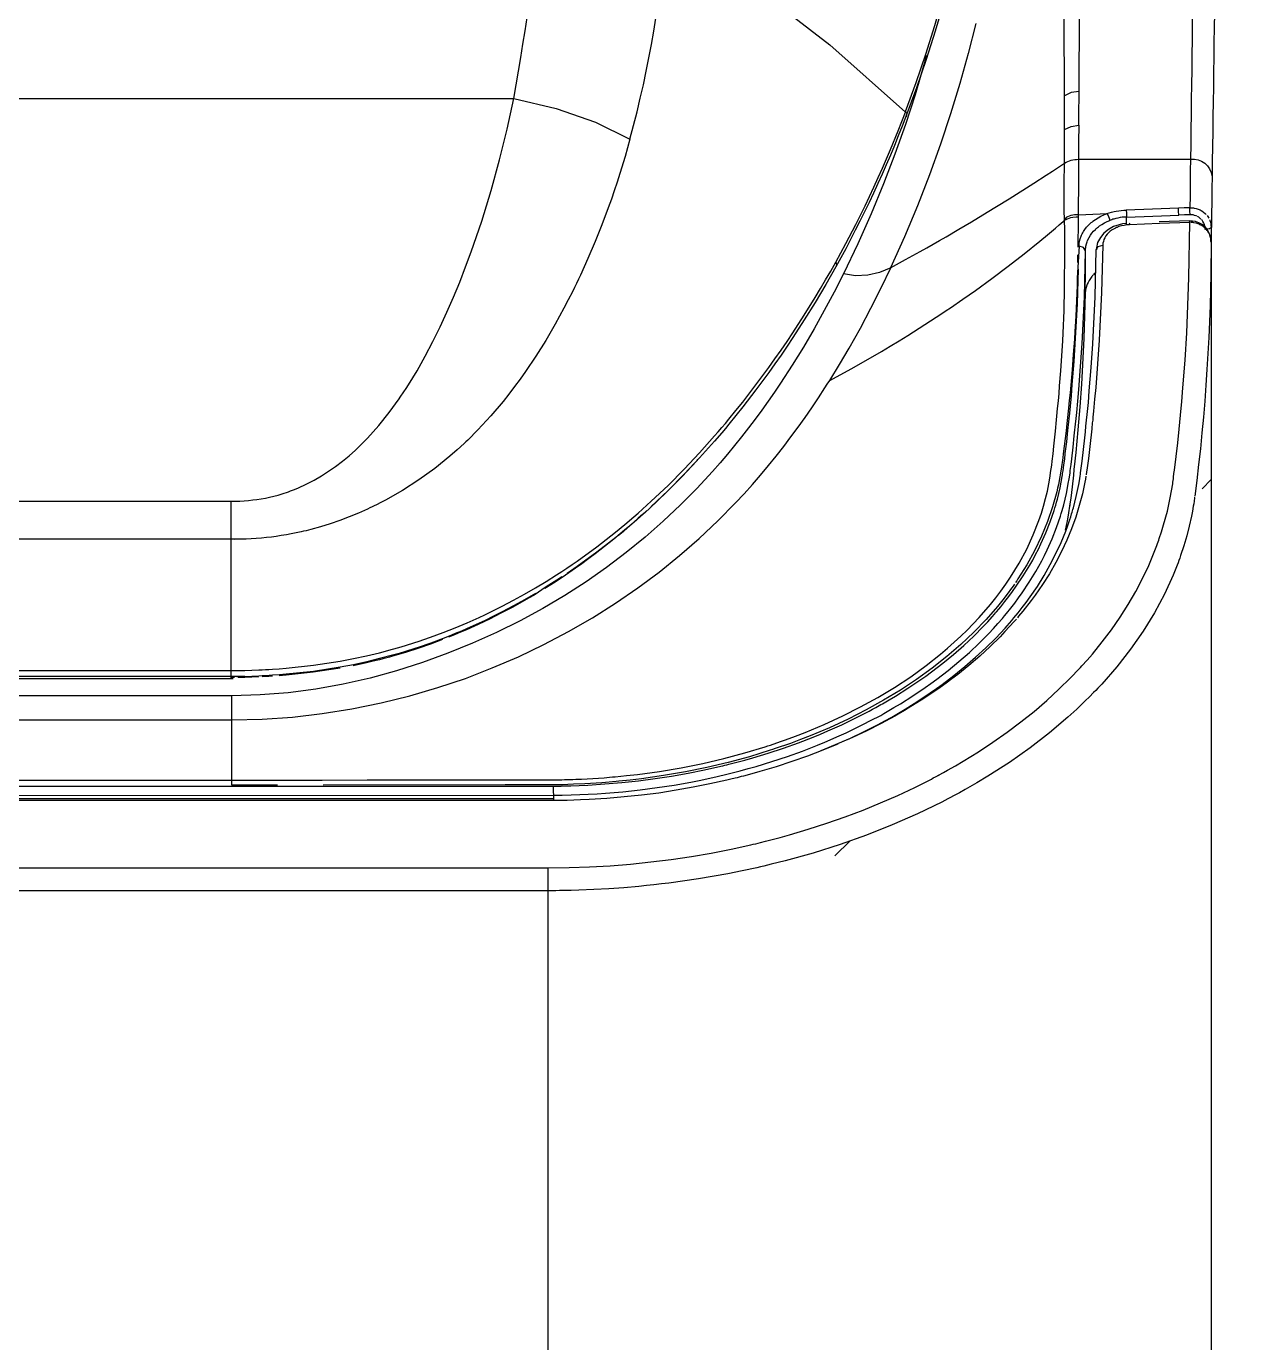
# Model space of a CAD drawing. Header units: millimetres. Extents: x 1291 to 5660, y 748 to 2981.
# Drawn here: x 2313.4 to 2370.5, y 1893 to 1954.1 of the extents above; entities that cross this region are included whole.
import ezdxf

# ---------------------------------------------------------------- set-up
doc = ezdxf.new("R2010")
doc.units = ezdxf.units.MM

msp = doc.modelspace()

# ---------------------------------------------------------------- linework, layer by layer
for points in [[(2368.253, 1992.144, 0.002572), (2367.45, 1947.915, -0.402698), (2368.455, 1947.126), (2368.447, 1946.535), (2368.436, 1945.945), (2368.429, 1945.351), (2368.422, 1944.749), (2368.337, 1944.683), (2368.136, 1944.654), (2368.132, 1944.72), (2368.121, 1944.786), (2368.121, 1944.819), (2368.106, 1944.852), (2368.099, 1944.881), (2368.092, 1944.9), (2368.084, 1944.914), (2368.059, 1944.977), (2368.022, 1945.032), (2368.004, 1945.061), (2367.985, 1945.087), (2367.963, 1945.112)], [(2369.254, 1991.209, 0.002484), (2368.455, 1947.126)], [(2355.983, 1955.152), (2355.606, 1953.85), (2355.191, 1952.54), (2354.736, 1951.22), (2354.245, 1949.888, -0.035833), (2350.991, 1942.919), (2350.525, 1942.097), (2350.037, 1941.275), (2349.531, 1940.457), (2349.003, 1939.643), (2348.732, 1939.24), (2348.453, 1938.829), (2348.17, 1938.425), (2347.884, 1938.018), (2347.29, 1937.222), (2346.674, 1936.423), (2346.358, 1936.023), (2346.036, 1935.63), (2345.871, 1935.429), (2345.705, 1935.23), (2345.368, 1934.842), (2344.675, 1934.064), (2343.956, 1933.305), (2343.208, 1932.545), (2342.43, 1931.805)], [(2361.61, 1945.039), (2361.603, 1945.171, -0.015041), (2361.61, 1947.731), (2361.68, 1947.772), (2361.753, 1947.808), (2361.83, 1947.838), (2361.915, 1947.863), (2361.995, 1947.885), (2362.083, 1947.9), (2362.168, 1947.907), (2362.256, 1947.911), (2362.256, 1947.596), (2362.252, 1947.28), (2362.252, 1946.968), (2362.248, 1946.653), (2362.248, 1946.334), (2362.245, 1946.011), (2362.241, 1945.677), (2362.234, 1945.34), (2362.149, 1945.336), (2362.069, 1945.329), (2361.984, 1945.314), (2361.904, 1945.296), (2361.823, 1945.274), (2361.75, 1945.244), (2361.676, 1945.211), (2361.61, 1945.087)]]:
    msp.add_lwpolyline(points, format="xyb")
for points in [[(2354.234, 1950.123), (2354.725, 1951.465), (2355.176, 1952.793), (2355.591, 1954.114), (2355.965, 1955.423), (2356.31, 1956.722), (2356.607, 1958.009), (2356.743, 1958.651), (2356.867, 1959.289), (2356.933, 1959.608), (2356.985, 1959.928), (2357.043, 1960.243), (2357.091, 1960.558), (2357.194, 1961.189), (2357.275, 1961.813), (2357.352, 1962.437), (2357.41, 1963.056)], [(2341.439, 1948.839), (2341.612, 1949.477), (2341.77, 1950.112), (2341.92, 1950.743), (2342.063, 1951.37), (2342.199, 1951.994), (2342.324, 1952.613), (2342.437, 1953.233), (2342.544, 1953.846), (2342.635, 1954.458), (2342.712, 1955.067), (2342.782, 1955.673), (2342.841, 1956.274), (2342.885, 1956.876), (2342.903, 1957.173), (2342.921, 1957.474), (2342.921, 1957.62), (2342.929, 1957.771), (2342.929, 1957.917), (2342.932, 1958.064), (2342.936, 1958.361), (2342.94, 1959.319), (2342.932, 1959.799)], [(2342.936, 1958.834), (2346.942, 1956.135), (2350.709, 1953.215), (2354.223, 1950.097), (2354.245, 1950.064)], [(2357.484, 1954.205), (2357.131, 1952.823), (2356.743, 1951.425), (2356.317, 1950.02), (2355.848, 1948.608), (2355.338, 1947.185), (2354.784, 1945.754), (2354.186, 1944.32), (2353.537, 1942.878), (2354.23, 1943.256), (2354.912, 1943.634), (2355.213, 1943.803), (2355.514, 1943.975), (2355.811, 1944.144), (2356.108, 1944.316), (2356.699, 1944.665), (2357.286, 1945.013), (2358.019, 1945.453), (2358.456, 1945.721), (2359.035, 1946.077), (2360.187, 1946.803), (2360.756, 1947.17), (2361.042, 1947.353), (2361.324, 1947.541), (2361.467, 1947.632), (2361.61, 1947.728), (2361.61, 1948.901), (2361.603, 1949.29), (2361.603, 1950.464), (2361.599, 1950.853), (2361.599, 1952.313), (2361.596, 1953.039), (2361.596, 1953.758), (2361.592, 1955.185)], [(2362.267, 1949.488), (2362.27, 1949.884), (2362.281, 1951.062), (2362.285, 1951.803), (2362.292, 1952.536), (2362.3, 1953.266), (2362.303, 1953.993), (2362.318, 1955.434)], [(1574.018, 1950.724), (2336.051, 1950.724), (2336.161, 1951.363), (2336.271, 1951.997), (2336.378, 1952.628), (2336.477, 1953.252), (2336.576, 1953.872), (2336.667, 1954.484)], [(2355.209, 1952.72), (2354.674, 1950.897), (2354.226, 1949.529), (2353.739, 1948.149), (2353.21, 1946.767), (2352.638, 1945.376), (2352.015, 1943.986), (2351.343, 1942.592)], [(2323.092, 1923.87), (2322.93, 1923.867), (2322.93, 1932.047), (2323.338, 1932.058), (2323.737, 1932.087), (2323.939, 1932.109), (2324.134, 1932.135), (2324.332, 1932.164), (2324.53, 1932.201), (2324.72, 1932.241), (2324.922, 1932.289), (2325.113, 1932.34), (2325.399, 1932.428), (2325.498, 1932.461), (2325.59, 1932.494), (2325.689, 1932.527), (2325.872, 1932.6), (2326.059, 1932.678), (2326.422, 1932.843), (2326.782, 1933.026), (2327.123, 1933.228), (2327.457, 1933.44), (2327.78, 1933.668), (2328.099, 1933.91), (2328.407, 1934.163), (2328.7, 1934.427), (2328.983, 1934.699), (2329.258, 1934.977), (2329.526, 1935.267), (2329.782, 1935.561), (2330.274, 1936.166), (2330.732, 1936.797), (2330.784, 1936.877), (2330.949, 1937.12), (2331.055, 1937.281), (2331.158, 1937.446), (2331.367, 1937.776), (2331.565, 1938.106), (2331.943, 1938.774), (2332.299, 1939.452), (2332.632, 1940.135), (2332.952, 1940.821), (2333.256, 1941.518), (2333.542, 1942.214), (2333.817, 1942.915), (2334.078, 1943.623), (2334.202, 1943.975), (2334.327, 1944.331), (2334.444, 1944.683), (2334.562, 1945.039), (2335.002, 1946.458), (2335.395, 1947.882), (2335.743, 1949.301), (2336.051, 1950.724), (2338.01, 1950.273), (2339.844, 1949.631), (2341.439, 1948.839), (2341.219, 1948.039), (2340.977, 1947.247), (2340.845, 1946.847), (2340.713, 1946.451), (2340.578, 1946.059), (2340.434, 1945.662), (2340.137, 1944.877), (2339.826, 1944.093), (2339.492, 1943.315), (2339.143, 1942.537), (2339.052, 1942.347), (2338.96, 1942.152), (2338.861, 1941.961), (2338.769, 1941.767), (2338.575, 1941.385), (2338.377, 1941.008), (2337.97, 1940.256), (2337.533, 1939.511), (2337.078, 1938.785), (2336.601, 1938.066), (2336.345, 1937.714), (2336.088, 1937.365), (2335.827, 1937.021), (2335.552, 1936.679), (2334.987, 1936.012), (2334.386, 1935.363), (2334.232, 1935.205), (2334.074, 1935.043), (2333.993, 1934.966), (2333.916, 1934.889), (2333.832, 1934.812), (2333.751, 1934.735), (2333.417, 1934.431), (2333.084, 1934.134), (2332.383, 1933.573), (2331.649, 1933.044), (2330.89, 1932.553), (2330.091, 1932.102), (2329.885, 1931.992), (2329.676, 1931.889), (2329.573, 1931.838), (2329.474, 1931.786), (2329.364, 1931.738), (2329.265, 1931.687), (2328.84, 1931.5), (2328.407, 1931.324), (2327.974, 1931.159), (2327.534, 1931.009), (2327.09, 1930.869), (2326.639, 1930.744), (2326.525, 1930.715), (2326.415, 1930.686), (2326.298, 1930.656), (2326.184, 1930.631), (2325.957, 1930.583), (2325.726, 1930.535), (2325.498, 1930.495), (2325.263, 1930.455), (2325.032, 1930.422), (2324.805, 1930.392), (2324.57, 1930.363), (2324.339, 1930.341), (2324.104, 1930.323), (2323.869, 1930.308), (2323.638, 1930.297), (2323.4, 1930.29), (2323.283, 1930.286), (1586.782, 1930.286)], [(2362.281, 1951.062), (2361.915, 1951.011), (2361.599, 1950.853)], [(1586.816, 1924.201), (2323.253, 1924.201), (2323.411, 1924.204), (2323.572, 1924.204), (2323.891, 1924.215), (2324.214, 1924.226), (2324.372, 1924.234), (2324.533, 1924.241), (2324.691, 1924.252), (2324.853, 1924.263), (2325.172, 1924.285), (2325.491, 1924.311), (2326.753, 1924.446), (2327.992, 1924.633), (2328.609, 1924.751), (2329.218, 1924.879), (2329.823, 1925.026), (2330.424, 1925.184), (2330.721, 1925.268), (2331.019, 1925.36), (2331.169, 1925.404), (2331.316, 1925.451), (2331.462, 1925.495), (2331.609, 1925.543), (2332.192, 1925.745), (2332.768, 1925.958), (2333.333, 1926.185), (2333.891, 1926.416), (2334.166, 1926.537), (2334.441, 1926.662), (2334.712, 1926.787), (2334.984, 1926.919), (2335.516, 1927.183), (2336.04, 1927.458), (2336.554, 1927.744), (2337.056, 1928.034), (2337.555, 1928.331), (2338.039, 1928.639), (2338.281, 1928.797), (2338.52, 1928.954), (2338.754, 1929.112), (2338.989, 1929.274), (2339.899, 1929.934), (2340.776, 1930.62), (2341.201, 1930.968), (2341.619, 1931.324), (2341.825, 1931.504), (2342.228, 1931.871), (2342.43, 1932.047), (2343.208, 1932.788), (2343.956, 1933.54), (2344.675, 1934.302), (2345.368, 1935.08), (2345.537, 1935.271), (2345.705, 1935.465), (2345.871, 1935.663), (2346.036, 1935.858), (2346.358, 1936.254), (2346.674, 1936.65), (2347.29, 1937.446), (2347.884, 1938.249), (2348.17, 1938.656), (2348.453, 1939.056), (2348.732, 1939.46), (2349.003, 1939.867), (2349.528, 1940.681), (2350.034, 1941.499), (2350.28, 1941.91), (2350.522, 1942.317), (2350.756, 1942.728), (2350.987, 1943.139), (2351.461, 1944.012), (2351.915, 1944.881), (2352.348, 1945.75), (2352.763, 1946.623), (2352.961, 1947.06), (2353.155, 1947.493), (2353.346, 1947.926), (2353.529, 1948.362), (2353.885, 1949.228), (2354.223, 1950.093), (2354.226, 1950.108), (2354.234, 1950.123), (2354.256, 1950.093), (2354.27, 1950.064), (2354.278, 1950.031)], [(2354.281, 1950.002), (2354.281, 1949.969), (2354.274, 1949.939), (2354.263, 1949.914), (2354.248, 1949.888)], [(2354.267, 1950.002), (2354.27, 1949.972)], [(2354.263, 1949.914), (2354.252, 1949.884), (2354.237, 1949.862)], [(2361.603, 1949.29), (2361.915, 1949.437), (2362.267, 1949.488), (2362.259, 1948.703), (2362.259, 1948.307), (2362.256, 1947.911), (2364.853, 1947.915), (2367.45, 1947.915), (2367.442, 1947.357), (2367.439, 1946.8), (2367.431, 1946.235), (2367.42, 1945.666), (2367.156, 1945.659), (2366.889, 1945.648), (2365.682, 1945.604), (2364.471, 1945.556)], [(2231.001, 1921.908), (2322.974, 1921.908), (2324.379, 1921.941), (2325.781, 1922.04), (2327.167, 1922.202), (2328.539, 1922.418), (2329.892, 1922.697), (2331.224, 1923.023), (2332.526, 1923.405), (2333.803, 1923.837), (2335.05, 1924.318), (2336.264, 1924.839), (2337.449, 1925.404), (2338.597, 1926.005), (2339.705, 1926.647), (2340.776, 1927.318), (2341.806, 1928.03), (2342.797, 1928.767), (2343.743, 1929.53), (2344.649, 1930.323), (2345.518, 1931.137), (2346.34, 1931.973), (2346.736, 1932.399), (2347.125, 1932.828), (2347.499, 1933.261), (2347.866, 1933.701), (2348.225, 1934.141), (2348.574, 1934.585), (2348.911, 1935.032), (2349.245, 1935.484), (2349.568, 1935.938), (2349.88, 1936.39), (2350.188, 1936.848), (2350.485, 1937.307), (2350.599, 1937.479), (2350.709, 1937.651), (2351.71, 1938.198), (2352.704, 1938.763), (2353.115, 1939.001), (2353.522, 1939.243), (2353.926, 1939.489), (2354.329, 1939.739), (2355.125, 1940.241), (2355.917, 1940.758), (2356.112, 1940.89), (2356.31, 1941.019), (2356.893, 1941.422), (2357.469, 1941.829), (2358.232, 1942.383), (2358.984, 1942.948), (2359.728, 1943.524), (2360.462, 1944.111), (2360.822, 1944.412), (2361.181, 1944.716), (2361.357, 1944.866), (2361.537, 1945.021), (2361.574, 1945.054), (2361.607, 1945.083), (2361.676, 1945.12), (2361.75, 1945.153), (2361.823, 1945.182), (2361.904, 1945.208), (2361.984, 1945.226), (2362.153, 1945.248), (2362.237, 1945.248)], [(2238.803, 1919.12), (2327.16, 1919.12), (2329.254, 1919.124), (2331.345, 1919.124), (2333.439, 1919.128), (2338.017, 1919.131), (2338.146, 1919.135), (2338.278, 1919.135), (2338.41, 1919.139), (2338.538, 1919.142), (2338.67, 1919.146), (2338.798, 1919.15), (2338.931, 1919.157), (2339.063, 1919.161), (2339.191, 1919.168), (2339.455, 1919.179), (2339.716, 1919.194), (2339.976, 1919.212), (2340.24, 1919.23), (2340.368, 1919.241), (2340.5, 1919.252), (2340.629, 1919.263), (2340.761, 1919.274), (2341.278, 1919.326), (2341.795, 1919.384), (2342.815, 1919.524), (2343.824, 1919.693), (2344.818, 1919.891), (2345.801, 1920.118), (2346.769, 1920.378), (2347.723, 1920.665), (2347.844, 1920.705), (2347.961, 1920.742), (2348.431, 1920.903), (2348.662, 1920.984), (2349.12, 1921.152), (2349.572, 1921.329), (2350.456, 1921.695), (2351.314, 1922.091), (2352.143, 1922.51), (2352.946, 1922.95), (2353.72, 1923.419), (2354.468, 1923.914), (2355.18, 1924.428), (2355.855, 1924.96), (2356.178, 1925.235), (2356.49, 1925.514), (2356.794, 1925.793), (2357.091, 1926.079), (2357.649, 1926.666), (2358.17, 1927.267), (2358.415, 1927.575), (2358.654, 1927.887), (2358.881, 1928.202), (2359.098, 1928.525), (2359.494, 1929.171), (2359.85, 1929.824), (2360.158, 1930.488), (2360.418, 1931.155), (2360.535, 1931.493), (2360.638, 1931.83), (2360.73, 1932.171), (2360.811, 1932.516), (2360.877, 1932.861), (2360.935, 1933.206), (2360.961, 1933.382), (2360.987, 1933.554), (2361.012, 1933.73), (2361.034, 1933.903), (2361.075, 1934.255), (2361.115, 1934.603), (2361.188, 1935.3), (2361.207, 1935.476), (2361.221, 1935.652), (2361.24, 1935.825), (2361.254, 1936.001), (2361.287, 1936.349), (2361.32, 1936.701), (2361.35, 1937.05), (2361.379, 1937.402), (2361.43, 1938.099), (2361.482, 1938.8), (2361.522, 1939.496), (2361.541, 1939.849), (2361.559, 1940.197), (2361.574, 1940.546), (2361.585, 1940.894), (2361.592, 1941.242), (2361.603, 1941.595), (2361.61, 1942.292), (2361.61, 1942.64), (2361.614, 1942.988), (2361.614, 1943.861), (2361.618, 1944.038), (2361.618, 1944.558), (2361.614, 1944.734), (2361.614, 1944.822), (2361.61, 1944.907), (2361.61, 1945.127)], [(2362.237, 1945.336), (2362.237, 1945.248), (2362.241, 1945.072), (2362.237, 1944.896), (2362.237, 1944.716), (2362.234, 1944.54), (2362.23, 1944.36), (2362.226, 1944.184), (2362.226, 1944.004), (2362.223, 1943.828)], [(2362.237, 1945.34), (2362.59, 1945.354), (2363.58, 1945.391)], [(2362.281, 1943.887), (2362.289, 1944.001), (2362.307, 1944.115), (2362.333, 1944.228), (2362.373, 1944.338), (2362.395, 1944.393), (2362.421, 1944.448), (2362.45, 1944.5), (2362.465, 1944.529), (2362.48, 1944.555), (2362.549, 1944.657), (2362.63, 1944.76), (2362.718, 1944.855), (2362.817, 1944.947), (2362.843, 1944.973), (2362.868, 1944.995), (2362.898, 1945.017), (2362.923, 1945.039), (2363.041, 1945.12), (2363.165, 1945.197), (2363.298, 1945.266), (2363.437, 1945.332), (2363.587, 1945.391)], [(2362.571, 1941.719), (2362.575, 1942.691), (2362.582, 1943.663), (2362.582, 1943.715), (2362.586, 1943.77), (2362.593, 1943.821), (2362.601, 1943.876), (2362.626, 1943.982), (2362.659, 1944.085), (2362.678, 1944.137), (2362.751, 1944.287), (2362.813, 1944.386), (2362.879, 1944.478), (2362.956, 1944.569), (2363.041, 1944.657), (2363.063, 1944.679), (2363.085, 1944.698), (2363.136, 1944.742), (2363.184, 1944.782), (2363.235, 1944.819), (2363.342, 1944.892), (2363.459, 1944.958), (2363.58, 1945.021), (2363.708, 1945.076), (2363.701, 1945.12), (2363.69, 1945.16), (2363.661, 1945.248), (2363.642, 1945.288), (2363.628, 1945.325), (2363.584, 1945.391)], [(2363.576, 1945.391), (2363.679, 1945.428), (2363.789, 1945.457), (2363.903, 1945.483), (2364.009, 1945.508), (2364.123, 1945.527), (2364.237, 1945.541), (2364.354, 1945.552), (2364.471, 1945.556), (2364.482, 1945.409), (2364.486, 1945.233), (2365.696, 1945.277), (2366.903, 1945.318), (2366.9, 1945.497), (2366.889, 1945.648)], [(2364.486, 1944.907), (2364.486, 1945.233), (2364.387, 1945.226), (2364.284, 1945.219), (2364.185, 1945.204), (2364.086, 1945.186), (2363.994, 1945.164), (2363.895, 1945.138), (2363.848, 1945.127), (2363.8, 1945.109), (2363.752, 1945.094), (2363.708, 1945.079)], [(2367.56, 1945.329), (2367.541, 1945.332), (2367.523, 1945.336), (2367.435, 1945.336), (2367.171, 1945.329), (2366.903, 1945.318)], [(2367.435, 1945.336), (2367.428, 1945.516), (2367.42, 1945.666), (2367.545, 1945.662), (2367.596, 1945.655), (2367.618, 1945.651), (2367.718, 1945.629), (2367.809, 1945.6), (2367.897, 1945.563), (2367.941, 1945.541), (2367.963, 1945.527), (2367.982, 1945.516), (2368.062, 1945.461), (2368.132, 1945.402), (2368.15, 1945.384), (2368.169, 1945.369), (2368.183, 1945.351)], [(2367.472, 1945.666), (2367.519, 1945.662)], [(2367.743, 1945.277), (2367.71, 1945.288), (2367.644, 1945.31), (2367.578, 1945.329)], [(2367.938, 1945.138), (2367.89, 1945.186), (2367.835, 1945.226), (2367.806, 1945.244), (2367.773, 1945.259)], [(2368.227, 1945.296), (2368.257, 1945.259), (2368.304, 1945.182)], [(2368.345, 1945.101), (2368.356, 1945.079)], [(1572.517, 1915.041), (2337.654, 1915.056), (2338.619, 1915.067), (2339.572, 1915.1), (2340.53, 1915.148), (2341.473, 1915.225), (2342.415, 1915.324), (2343.354, 1915.441), (2344.29, 1915.573), (2345.214, 1915.731), (2346.138, 1915.914), (2347.048, 1916.116), (2347.165, 1916.142), (2347.275, 1916.168), (2347.389, 1916.193), (2347.506, 1916.226), (2347.734, 1916.281), (2348.405, 1916.457), (2348.849, 1916.575), (2349.718, 1916.835), (2350.584, 1917.118), (2351.424, 1917.407), (2352.257, 1917.726), (2353.067, 1918.06), (2353.867, 1918.409), (2354.659, 1918.776), (2355.426, 1919.168), (2355.518, 1919.216), (2355.617, 1919.267), (2355.994, 1919.469), (2356.178, 1919.575), (2356.545, 1919.777), (2356.904, 1919.993), (2357.612, 1920.426), (2358.287, 1920.877), (2358.944, 1921.336), (2359.578, 1921.816), (2360.194, 1922.304), (2360.778, 1922.81), (2361.346, 1923.328), (2361.889, 1923.859), (2362.021, 1923.995), (2362.153, 1924.135), (2362.212, 1924.204), (2362.344, 1924.336), (2362.406, 1924.41), (2362.656, 1924.685), (2362.898, 1924.96), (2363.356, 1925.528), (2363.789, 1926.093), (2364.189, 1926.677), (2364.563, 1927.263), (2364.911, 1927.861), (2365.223, 1928.463), (2365.513, 1929.072), (2365.773, 1929.695), (2365.832, 1929.846), (2365.891, 1930.003), (2365.924, 1930.088), (2365.95, 1930.165), (2365.979, 1930.238), (2366.005, 1930.323), (2366.107, 1930.638), (2366.206, 1930.954), (2366.379, 1931.588), (2366.514, 1932.215), (2366.573, 1932.538), (2366.624, 1932.857), (2366.632, 1932.938), (2366.646, 1933.015), (2366.657, 1933.096), (2366.665, 1933.173), (2366.683, 1933.33), (2366.705, 1933.488), (2366.782, 1934.13), (2366.856, 1934.765), (2366.922, 1935.399), (2366.988, 1936.041), (2367.046, 1936.676), (2367.098, 1937.318), (2367.197, 1938.59), (2367.274, 1939.867), (2367.373, 1942.42), (2367.413, 1944.984), (2366.016, 1944.929), (2364.622, 1944.877)], [(2364.611, 1944.955), (2364.618, 1944.936), (2364.622, 1944.877), (2364.493, 1944.863), (2364.431, 1944.859), (2364.369, 1944.844), (2364.248, 1944.822), (2364.13, 1944.786), (2364.101, 1944.771), (2364.071, 1944.764), (2364.046, 1944.753), (2364.016, 1944.742), (2363.965, 1944.712), (2363.914, 1944.687), (2363.818, 1944.635), (2363.73, 1944.569), (2363.65, 1944.496), (2363.584, 1944.43), (2363.525, 1944.353), (2363.474, 1944.272), (2363.437, 1944.188), (2363.408, 1944.104), (2363.389, 1944.019), (2363.386, 1943.935), (2363.327, 1941.727), (2363.217, 1939.526), (2363.14, 1938.425), (2363.052, 1937.332), (2363.004, 1936.782), (2362.953, 1936.232), (2362.938, 1936.092), (2362.923, 1935.957), (2362.912, 1935.817), (2362.894, 1935.682), (2362.868, 1935.41), (2362.78, 1934.585), (2362.714, 1934.038), (2362.641, 1933.488), (2362.63, 1933.415), (2362.608, 1933.283)], [(2364.457, 1944.925), (2364.292, 1944.911), (2364.137, 1944.877), (2363.877, 1944.786), (2363.646, 1944.654), (2363.437, 1944.485), (2363.268, 1944.287), (2363.14, 1944.052), (2363.088, 1943.803), (2363.088, 1943.759), (2363.092, 1943.711)], [(2364.556, 1944.87), (2364.526, 1944.87)], [(2367.413, 1944.98), (2367.406, 1945.039), (2367.398, 1945.061), (2366.005, 1945.006)], [(2368.396, 1944.096), (2368.4, 1944.181), (2368.392, 1944.261), (2368.337, 1944.456), (2368.238, 1944.639), (2368.125, 1944.771), (2367.989, 1944.889), (2367.842, 1944.969), (2367.677, 1945.028), (2367.541, 1945.046), (2367.398, 1945.046)], [(2367.868, 1944.892), (2367.846, 1944.896), (2367.824, 1944.911), (2367.802, 1944.918), (2367.707, 1944.947), (2367.611, 1944.969), (2367.56, 1944.977), (2367.508, 1944.98), (2367.461, 1944.984)], [(2368.414, 1944.063), (2368.407, 1944.155), (2368.385, 1944.287), (2368.37, 1944.327), (2368.363, 1944.353), (2368.356, 1944.375), (2368.341, 1944.412), (2368.297, 1944.496), (2368.249, 1944.577), (2368.224, 1944.613), (2368.191, 1944.65), (2368.161, 1944.679), (2368.125, 1944.712), (2368.055, 1944.778), (2367.974, 1944.833), (2367.934, 1944.859), (2367.89, 1944.877)], [(2368.414, 1768.212), (2368.422, 1944.749), (2368.414, 1944.837), (2368.403, 1944.929), (2368.392, 1944.973), (2368.378, 1945.013), (2368.363, 1945.057)], [(2154.632, 1918.409), (2337.9, 1918.412), (2337.999, 1918.416), (2338.303, 1918.42), (2338.707, 1918.427), (2339.11, 1918.442), (2339.51, 1918.46), (2339.914, 1918.486), (2340.313, 1918.511), (2340.515, 1918.526), (2340.713, 1918.544), (2340.915, 1918.559), (2341.117, 1918.577), (2341.913, 1918.665), (2342.701, 1918.768), (2343.486, 1918.886), (2344.268, 1919.029), (2344.653, 1919.102), (2345.423, 1919.271), (2345.995, 1919.403), (2346.182, 1919.454), (2346.373, 1919.502), (2346.56, 1919.549), (2346.931, 1919.652), (2347.301, 1919.751), (2348.031, 1919.979), (2348.746, 1920.217), (2349.447, 1920.467), (2350.136, 1920.734), (2350.478, 1920.87), (2351.145, 1921.163), (2351.475, 1921.31), (2352.125, 1921.629), (2352.763, 1921.952), (2352.921, 1922.036), (2353.075, 1922.121), (2353.229, 1922.213), (2353.383, 1922.301), (2353.687, 1922.477), (2353.988, 1922.653), (2354.571, 1923.027), (2355.136, 1923.405), (2355.407, 1923.595), (2355.679, 1923.797), (2355.943, 1923.995), (2356.203, 1924.197), (2356.706, 1924.611), (2357.19, 1925.037), (2357.652, 1925.473), (2358.096, 1925.921), (2358.309, 1926.148), (2358.518, 1926.379), (2358.723, 1926.614), (2358.822, 1926.732), (2358.918, 1926.849), (2359.109, 1927.087), (2359.296, 1927.322), (2359.472, 1927.564), (2359.644, 1927.806), (2359.971, 1928.294), (2360.275, 1928.789), (2360.414, 1929.039), (2360.55, 1929.288), (2360.679, 1929.541), (2360.803, 1929.794), (2361.031, 1930.308), (2361.236, 1930.829), (2361.328, 1931.089), (2361.416, 1931.353), (2361.456, 1931.482), (2361.496, 1931.617), (2361.57, 1931.882), (2361.698, 1932.417), (2361.797, 1932.949), (2361.808, 1933.015), (2361.819, 1933.085), (2361.86, 1933.349), (2361.874, 1933.484), (2361.911, 1933.749), (2361.944, 1934.016), (2362.006, 1934.552), (2362.061, 1935.084), (2362.076, 1935.223), (2362.091, 1935.355), (2362.105, 1935.491), (2362.116, 1935.623), (2362.146, 1935.891), (2362.171, 1936.159), (2362.219, 1936.694), (2362.267, 1937.226), (2362.351, 1938.301), (2362.421, 1939.368), (2362.527, 1941.518), (2362.582, 1943.663), (2362.494, 1943.821), (2362.281, 1943.887)], [(2351.31, 1920.903), (2351.644, 1921.053), (2352.304, 1921.369), (2352.954, 1921.703), (2353.273, 1921.871), (2353.588, 1922.044), (2353.746, 1922.135), (2353.9, 1922.227), (2354.054, 1922.312), (2354.204, 1922.403), (2354.802, 1922.777), (2355.378, 1923.163), (2355.661, 1923.361), (2355.936, 1923.559), (2356.471, 1923.962), (2356.985, 1924.384), (2357.48, 1924.813), (2357.957, 1925.253), (2358.412, 1925.705), (2358.632, 1925.936), (2358.844, 1926.163), (2358.951, 1926.28), (2359.156, 1926.522), (2359.259, 1926.64), (2359.453, 1926.882), (2359.644, 1927.124), (2359.831, 1927.362), (2360.007, 1927.612), (2360.345, 1928.103), (2360.66, 1928.606), (2360.946, 1929.112), (2361.21, 1929.622), (2361.449, 1930.139), (2361.662, 1930.664), (2361.761, 1930.932), (2361.852, 1931.199), (2361.896, 1931.331), (2361.937, 1931.467), (2361.959, 1931.537), (2361.977, 1931.599), (2361.995, 1931.665), (2362.017, 1931.738), (2362.153, 1932.274), (2362.267, 1932.821), (2362.311, 1933.092), (2362.333, 1933.224), (2362.34, 1933.29), (2362.351, 1933.363), (2362.425, 1933.906), (2362.487, 1934.449), (2362.546, 1934.992), (2362.575, 1935.267), (2362.601, 1935.539), (2362.63, 1935.81), (2362.656, 1936.081), (2362.711, 1936.624), (2362.755, 1937.167), (2362.843, 1938.26), (2362.916, 1939.35), (2363.026, 1941.529), (2363.081, 1943.711), (2363.173, 1943.869), (2363.386, 1943.935)], [(2362.281, 1943.887), (2362.197, 1942.405), (2362.186, 1942.049), (2362.175, 1941.697), (2362.164, 1941.341), (2362.149, 1940.986), (2362.131, 1940.63), (2362.087, 1939.918), (2362.065, 1939.566), (2362.014, 1938.855), (2361.955, 1938.147), (2361.926, 1937.791), (2361.893, 1937.435), (2361.86, 1937.083), (2361.827, 1936.727), (2361.79, 1936.375), (2361.717, 1935.663), (2361.676, 1935.311), (2361.636, 1934.955), (2361.592, 1934.6), (2361.548, 1934.247), (2361.526, 1934.068), (2361.449, 1933.54), (2361.419, 1933.363), (2361.39, 1933.184), (2361.324, 1932.832), (2361.284, 1932.659), (2361.243, 1932.483), (2361.053, 1931.79), (2360.818, 1931.104), (2360.543, 1930.429), (2360.22, 1929.758), (2359.853, 1929.097), (2359.442, 1928.445), (2359.387, 1928.36), (2359.332, 1928.279)], [(2362.7, 1944.188), (2362.714, 1944.214)], [(2362.725, 1944.239), (2362.74, 1944.261)], [(2368.414, 1944.06), (2368.4, 1942.585), (2368.385, 1941.851), (2368.363, 1941.114), (2368.304, 1939.64), (2368.216, 1938.165), (2368.169, 1937.431), (2368.114, 1936.694), (2368.051, 1935.957), (2367.982, 1935.223), (2367.908, 1934.486), (2367.824, 1933.752), (2367.743, 1933.015), (2367.652, 1932.281)], [(2362.215, 1943.473), (2362.212, 1943.117)], [(2138.573, 1918.831), (2337.9, 1918.834), (2337.999, 1918.842), (2338.248, 1918.842), (2338.296, 1918.845), (2338.498, 1918.849), (2338.696, 1918.853), (2339.092, 1918.867), (2339.488, 1918.886), (2340.277, 1918.937), (2341.058, 1919.003), (2341.836, 1919.087), (2342.61, 1919.186), (2343.376, 1919.304), (2344.143, 1919.436), (2344.902, 1919.586), (2345.654, 1919.762), (2345.749, 1919.784), (2345.845, 1919.803), (2345.937, 1919.828), (2346.032, 1919.854), (2346.219, 1919.902), (2346.402, 1919.949), (2346.773, 1920.045), (2347.14, 1920.151), (2347.859, 1920.371), (2348.567, 1920.602), (2349.263, 1920.852), (2349.946, 1921.112), (2350.283, 1921.255), (2350.617, 1921.395), (2350.947, 1921.541), (2351.274, 1921.688), (2351.915, 1922), (2352.546, 1922.319), (2352.7, 1922.403), (2352.858, 1922.488), (2352.932, 1922.528), (2353.009, 1922.576), (2353.086, 1922.62), (2353.163, 1922.66), (2353.463, 1922.836), (2353.761, 1923.012), (2354.34, 1923.379), (2354.898, 1923.753), (2355.169, 1923.944), (2355.437, 1924.138), (2355.697, 1924.336), (2355.954, 1924.538), (2356.453, 1924.945), (2356.933, 1925.363), (2357.392, 1925.796), (2357.828, 1926.24), (2358.041, 1926.464), (2358.25, 1926.695), (2358.353, 1926.812), (2358.401, 1926.871), (2358.452, 1926.922), (2358.551, 1927.043), (2358.646, 1927.161), (2358.833, 1927.395), (2359.017, 1927.63), (2359.197, 1927.869), (2359.365, 1928.107), (2359.688, 1928.588), (2359.989, 1929.079), (2360.128, 1929.325), (2360.264, 1929.574), (2360.392, 1929.824), (2360.513, 1930.073), (2360.741, 1930.583), (2360.943, 1931.097), (2361.034, 1931.353), (2361.119, 1931.614), (2361.159, 1931.746), (2361.199, 1931.874), (2361.236, 1932.006), (2361.273, 1932.142), (2361.397, 1932.667), (2361.5, 1933.198), (2361.511, 1933.268), (2361.518, 1933.334), (2361.541, 1933.466), (2361.559, 1933.598), (2361.577, 1933.734), (2361.614, 1933.998), (2361.643, 1934.266), (2361.706, 1934.801), (2361.764, 1935.333), (2361.779, 1935.469), (2361.79, 1935.601), (2361.805, 1935.733), (2361.819, 1935.869), (2361.845, 1936.133), (2361.922, 1936.936), (2361.966, 1937.468), (2362.05, 1938.535), (2362.12, 1939.61), (2362.153, 1940.142), (2362.179, 1940.678), (2362.204, 1941.209), (2362.226, 1941.745), (2362.259, 1942.82)], [(2350.709, 1937.651), (2351.167, 1938.4), (2351.611, 1939.148), (2352.132, 1940.08), (2352.623, 1941.008), (2353.093, 1941.943), (2353.54, 1942.878), (2353.027, 1942.658), (2352.48, 1942.534), (2351.912, 1942.512), (2351.347, 1942.592), (2350.914, 1941.741), (2350.459, 1940.894), (2349.986, 1940.047), (2349.487, 1939.203), (2348.966, 1938.363), (2348.423, 1937.523), (2348.141, 1937.105), (2347.851, 1936.69), (2347.558, 1936.276), (2347.253, 1935.865), (2346.942, 1935.454), (2346.622, 1935.043), (2346.296, 1934.636), (2345.962, 1934.233), (2345.621, 1933.833), (2345.273, 1933.433), (2344.913, 1933.041), (2344.546, 1932.648), (2343.783, 1931.878), (2342.984, 1931.122), (2342.144, 1930.389), (2341.271, 1929.673), (2340.357, 1928.984), (2339.411, 1928.32), (2338.424, 1927.685), (2337.401, 1927.08), (2336.345, 1926.504), (2335.255, 1925.965), (2334.136, 1925.462), (2332.988, 1924.997), (2331.811, 1924.571), (2330.611, 1924.186), (2329.383, 1923.852), (2328.132, 1923.566), (2326.863, 1923.339), (2325.579, 1923.17), (2324.28, 1923.067), (2322.974, 1923.03)], [(2350.991, 1943.143), (2351.006, 1943.109), (2351.017, 1943.08), (2351.031, 1943.021), (2351.024, 1942.992), (2351.017, 1942.966), (2351.006, 1942.941), (2350.991, 1942.919)], [(2363.059, 1942.655), (2363.033, 1942.636), (2362.989, 1942.596), (2362.953, 1942.556)], [(2362.652, 1942.112), (2362.604, 1941.965), (2362.593, 1941.917), (2362.579, 1941.818), (2362.571, 1941.719), (2362.505, 1939.603), (2362.391, 1937.483), (2362.314, 1936.426), (2362.226, 1935.37), (2362.179, 1934.842), (2362.127, 1934.31), (2362.098, 1934.046), (2362.087, 1933.914), (2362.043, 1933.517), (2362.017, 1933.253), (2361.955, 1932.725), (2361.893, 1932.201), (2361.856, 1931.937), (2361.775, 1931.408), (2361.724, 1931.144), (2361.629, 1930.715)], [(2362.645, 1942.086), (2362.634, 1942.06), (2362.626, 1942.038), (2362.619, 1942.016)], [(2362.931, 1942.534), (2362.909, 1942.515), (2362.894, 1942.493), (2362.872, 1942.471), (2362.806, 1942.383), (2362.747, 1942.295), (2362.696, 1942.203), (2362.652, 1942.112)], [(2368.374, 1941.54), (2368.414, 1941.576)], [(2344.524, 1933.903), (2343.86, 1933.198), (2343.116, 1932.454), (2342.342, 1931.713), (2342.14, 1931.529), (2341.942, 1931.353), (2341.74, 1931.17), (2341.414, 1930.898), (2341.201, 1930.722), (2340.992, 1930.546), (2340.695, 1930.286), (2340.262, 1929.945), (2339.822, 1929.604), (2339.598, 1929.435), (2339.143, 1929.105), (2338.912, 1928.94), (2338.446, 1928.621), (2337.97, 1928.305), (2337.485, 1928.001)], [(2344.521, 1933.895), (2344.561, 1933.939), (2344.598, 1933.98)], [(2362.597, 1933.213), (2362.575, 1933.074), (2362.549, 1932.942), (2362.436, 1932.391), (2362.292, 1931.849), (2362.124, 1931.306), (2361.926, 1930.77), (2361.709, 1930.242), (2361.463, 1929.714), (2361.196, 1929.204), (2360.902, 1928.69), (2360.583, 1928.188), (2360.238, 1927.689), (2360.059, 1927.44), (2359.677, 1926.955), (2359.475, 1926.713), (2359.424, 1926.647)], [(2361.83, 1933.151), (2361.838, 1933.217)], [(2367.989, 1932.633), (2368.414, 1933.063)], [(2367.648, 1932.237), (2367.64, 1932.223), (2367.64, 1932.197), (2367.633, 1932.164), (2367.622, 1932.105), (2367.615, 1932.047), (2367.6, 1931.933), (2367.582, 1931.816), (2367.541, 1931.588), (2367.497, 1931.357), (2367.391, 1930.898), (2367.274, 1930.44), (2367.142, 1929.981), (2366.991, 1929.53), (2366.955, 1929.413), (2366.914, 1929.303), (2366.874, 1929.189), (2366.83, 1929.079), (2366.738, 1928.848), (2366.646, 1928.628), (2366.239, 1927.744), (2365.781, 1926.878), (2365.256, 1926.027), (2364.673, 1925.195), (2364.031, 1924.377), (2363.331, 1923.57), (2363.239, 1923.471), (2363.147, 1923.375), (2363.055, 1923.276), (2362.956, 1923.177), (2362.769, 1922.979), (2362.571, 1922.792), (2362.171, 1922.411), (2361.764, 1922.036), (2360.906, 1921.31), (2360.004, 1920.61), (2359.054, 1919.935), (2358.052, 1919.293), (2357.535, 1918.985), (2357.003, 1918.684), (2356.735, 1918.533), (2356.46, 1918.39), (2356.321, 1918.317), (2356.185, 1918.244), (2356.046, 1918.174), (2355.91, 1918.101), (2354.777, 1917.55), (2353.61, 1917.041), (2352.418, 1916.567), (2351.193, 1916.135), (2349.935, 1915.735), (2348.647, 1915.375), (2348.317, 1915.291), (2347.991, 1915.214), (2347.826, 1915.173), (2347.657, 1915.133), (2347.492, 1915.089), (2347.33, 1915.056), (2346.655, 1914.906), (2345.988, 1914.774), (2344.623, 1914.532), (2343.248, 1914.341), (2342.903, 1914.3), (2342.555, 1914.256), (2342.206, 1914.223), (2341.861, 1914.183), (2341.164, 1914.124), (2340.464, 1914.08), (2339.763, 1914.04), (2339.063, 1914.014), (2338.71, 1914), (2338.355, 1913.992), (2338.179, 1913.992), (2338.003, 1913.989), (2337.654, 1913.989), (1572.517, 1913.974)], [(1587.138, 1923.867), (1587.138, 1932.047), (2322.93, 1932.047)], [(2361.845, 1931.871), (2361.838, 1931.805)], [(2342.228, 1931.621), (2342.03, 1931.438), (2341.825, 1931.262), (2341.619, 1931.078)], [(2341.535, 1930.99), (2341.326, 1930.81), (2341.12, 1930.634), (2340.908, 1930.462)], [(2323.165, 1930.286), (2323.107, 1930.282)], [(2340.779, 1930.37), (2339.903, 1929.684), (2338.993, 1929.02), (2338.523, 1928.698)], [(2359.277, 1928.199), (2359.219, 1928.118), (2359.105, 1927.96), (2358.988, 1927.799), (2358.745, 1927.484), (2358.496, 1927.175), (2357.964, 1926.567), (2357.396, 1925.976), (2357.095, 1925.69), (2356.787, 1925.404), (2356.471, 1925.125), (2356.145, 1924.85), (2355.463, 1924.311), (2354.74, 1923.79), (2353.988, 1923.291), (2353.203, 1922.818), (2352.396, 1922.37), (2351.56, 1921.945), (2350.694, 1921.545), (2349.806, 1921.171), (2349.348, 1920.995), (2348.886, 1920.822), (2348.655, 1920.738), (2348.416, 1920.657), (2348.181, 1920.577), (2348.06, 1920.536), (2347.943, 1920.5), (2346.982, 1920.202), (2346.006, 1919.938), (2345.016, 1919.707), (2344.014, 1919.502), (2342.998, 1919.326), (2341.971, 1919.179), (2341.451, 1919.117), (2340.926, 1919.062), (2340.798, 1919.051), (2340.137, 1918.996), (2339.873, 1918.977), (2339.345, 1918.944), (2338.821, 1918.922), (2338.553, 1918.911), (2338.292, 1918.904), (2338.16, 1918.904), (2338.028, 1918.9), (2336.972, 1918.897), (2336.708, 1918.893), (2335.651, 1918.893), (2327.2, 1918.878)], [(2338.285, 1928.54), (2338.043, 1928.386), (2337.555, 1928.078), (2336.99, 1927.7), (2336.737, 1927.553), (2336.231, 1927.267), (2335.974, 1927.128), (2335.457, 1926.853), (2334.929, 1926.589), (2334.397, 1926.335), (2333.854, 1926.093), (2333.583, 1925.976), (2333.304, 1925.859), (2333.029, 1925.745)], [(2358.936, 1928.283), (2358.988, 1928.364)], [(2337.06, 1927.777), (2336.554, 1927.48), (2336.044, 1927.197), (2335.519, 1926.922), (2334.987, 1926.655), (2334.852, 1926.589), (2334.716, 1926.522), (2334.58, 1926.46), (2334.444, 1926.394), (2334.169, 1926.269), (2333.894, 1926.152), (2333.619, 1926.027), (2333.337, 1925.91), (2333.054, 1925.796), (2332.772, 1925.686), (2332.196, 1925.47), (2331.613, 1925.268), (2331.466, 1925.22), (2331.319, 1925.176), (2331.173, 1925.129), (2331.022, 1925.085), (2330.725, 1924.993), (2330.428, 1924.909), (2329.826, 1924.751), (2329.225, 1924.6), (2328.612, 1924.468), (2327.996, 1924.351), (2326.756, 1924.16), (2325.491, 1924.025), (2325.175, 1923.999), (2324.856, 1923.977), (2324.533, 1923.955), (2324.376, 1923.951), (2324.214, 1923.94), (2323.891, 1923.929)], [(2359.373, 1926.589), (2359.27, 1926.471), (2359.057, 1926.236), (2358.837, 1926.002), (2358.617, 1925.763), (2358.155, 1925.312), (2357.674, 1924.872), (2357.172, 1924.439), (2356.651, 1924.021), (2356.38, 1923.812), (2356.108, 1923.61), (2355.829, 1923.405), (2355.543, 1923.21), (2354.96, 1922.825), (2354.358, 1922.451), (2354.204, 1922.359), (2353.889, 1922.176), (2353.731, 1922.088), (2353.093, 1921.736), (2352.436, 1921.409), (2351.769, 1921.086), (2350.969, 1920.753), (2350.298, 1920.478)], [(2332.746, 1925.635), (2332.181, 1925.426), (2331.605, 1925.228), (2331.022, 1925.041), (2330.428, 1924.868), (2330.278, 1924.824), (2329.977, 1924.743), (2329.823, 1924.703), (2329.522, 1924.63), (2329.218, 1924.56), (2328.605, 1924.424)], [(2324.211, 1923.896), (2323.572, 1923.918), (1586.496, 1923.918)], [(1587.039, 1923.834), (2323.033, 1923.834)], [(2323.253, 1923.918), (2323.173, 1923.911)], [(2323.891, 1923.885), (2323.572, 1923.878), (2323.25, 1923.87)], [(2324.849, 1923.933), (2324.691, 1923.926), (2324.53, 1923.918), (2324.372, 1923.907)], [(2327.989, 1924.307), (2326.745, 1924.116), (2325.483, 1923.984), (2325.168, 1923.955)], [(2325.087, 1918.878), (2322.974, 1918.875), (2322.974, 1923.03), (2208.01, 1923.03), (2185.015, 1923.027), (2047.059, 1923.027), (2008.097, 1923.023), (1817.353, 1923.023), (1771.594, 1923.019)], [(2351.087, 1920.786), (2350.738, 1920.646), (2350.39, 1920.503), (2349.678, 1920.235), (2348.959, 1919.979), (2348.222, 1919.737), (2347.47, 1919.513), (2347.092, 1919.403), (2346.707, 1919.304), (2346.608, 1919.278), (2346.512, 1919.252), (2346.417, 1919.227), (2346.318, 1919.201), (2346.127, 1919.157), (2345.933, 1919.109), (2345.152, 1918.937), (2344.367, 1918.783), (2343.578, 1918.643), (2342.782, 1918.519), (2341.982, 1918.42), (2341.175, 1918.335), (2340.368, 1918.269), (2339.554, 1918.218), (2339.143, 1918.2), (2338.527, 1918.178), (2338.322, 1918.174), (2338.01, 1918.17), (2337.907, 1918.167), (2337.896, 1918.838)], [(2337.427, 1919.128), (2337.493, 1919.131)], [(2337.962, 1918.9), (2337.896, 1918.897)], [(2355.712, 1919.318), (2355.804, 1919.366)], [(2337.907, 1918.244), (1572.261, 1918.233)], [(2338.201, 1918.416), (2338.252, 1918.42)], [(2337.911, 1918.167), (1572.261, 1918.152)], [(2338.219, 1918.174), (2338.168, 1918.17)], [(2350.951, 1915.599), (2351.655, 1916.3)], [(2337.669, 1745.247), (2337.665, 1748.834), (2337.665, 1782.107), (2337.661, 1786.806), (2337.661, 1833.867), (2337.654, 1839.578), (2337.654, 1915.052)]]:
    msp.add_lwpolyline(points)

doc.saveas('drawing.dxf')
